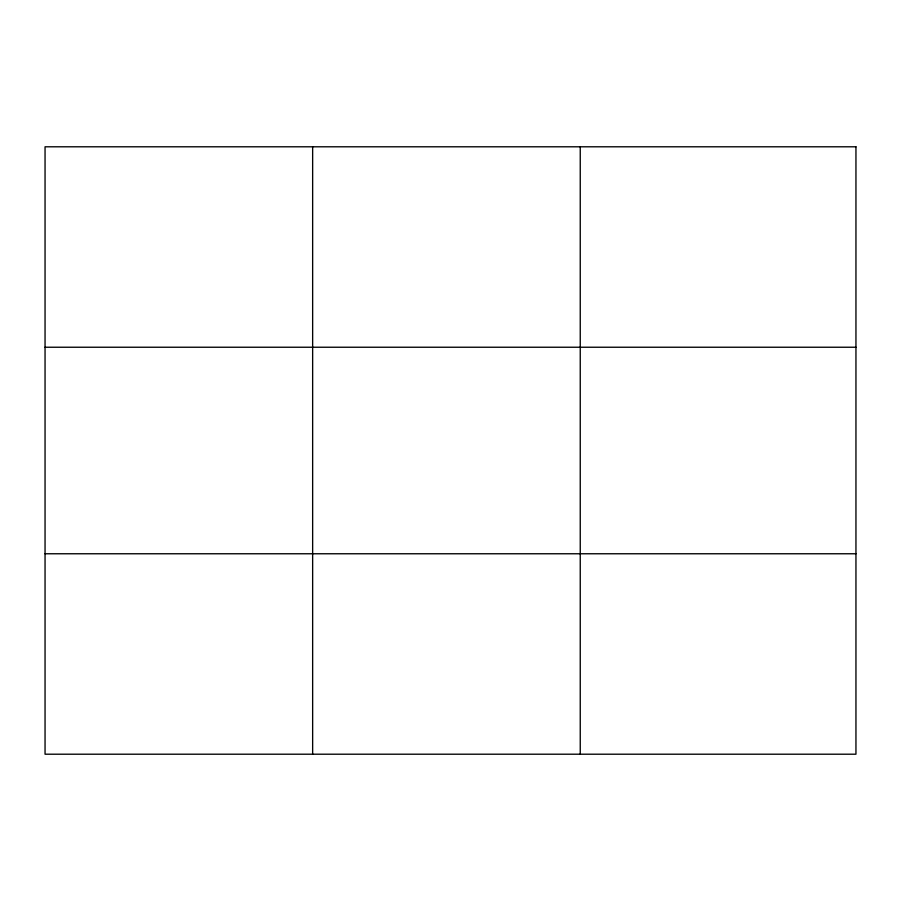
<?xml version="1.0" encoding="UTF-8"?>
<svg xmlns="http://www.w3.org/2000/svg" width="901" height="901" viewBox="0 0 901 901"><rect width="100%" height="100%" fill="white"/><g stroke="black" fill="none" stroke-linecap="round" stroke-linejoin="round"><path stroke-width="1.35" d="M312.647 146.795L312.647 754.205M580.244 146.795L580.244 754.205M45.05 347.234L855.95 347.234M45.05 553.766L855.95 553.766M855.95 146.795L855.95 754.205L45.05 754.205L45.05 146.795L855.95 146.795"/></g></svg>
